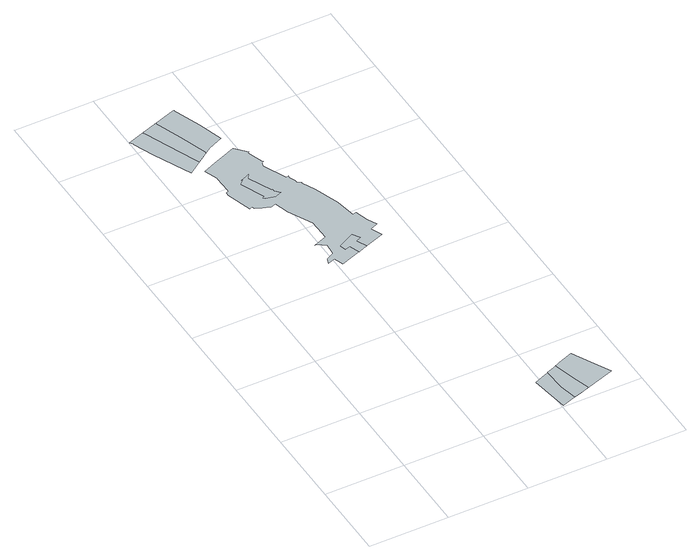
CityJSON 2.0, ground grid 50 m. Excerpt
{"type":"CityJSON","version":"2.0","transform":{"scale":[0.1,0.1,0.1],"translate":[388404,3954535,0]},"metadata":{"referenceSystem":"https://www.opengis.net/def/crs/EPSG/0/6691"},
"CityObjects":{
"object1":{"type":"GenericCityObject","attributes":{"prefecture":"13","disasterType":"1","areaType":"2","zoneNumber":"118001-K005","zoneName":"-","status":"0"},"geometry":[{"type":"MultiSurface","lod":"1","boundaries":[[[0,1,2,3,4,5,6,7,8,9,10,11,12,13]]]}]},
"object2":{"type":"GenericCityObject","attributes":{"prefecture":"13","disasterType":"1","areaType":"1","zoneNumber":"118001-K005","zoneName":"-","status":"0"},"geometry":[{"type":"MultiSurface","lod":"1","boundaries":[[[13,14,15,16,17,18,19,20,21,22,23,24,6,25,26,27,28,29,30,31,32,33]]]}]},
"object3":{"type":"GenericCityObject","attributes":{"prefecture":"13","disasterType":"1","areaType":"2","zoneNumber":"118001-K006","zoneName":"-","status":"0"},"geometry":[{"type":"MultiSurface","lod":"1","boundaries":[[[34,35,36,37,38,39,40,41,42,43,44,45,46,47,48,49]]]}]},
"object4":{"type":"GenericCityObject","attributes":{"prefecture":"13","disasterType":"1","areaType":"2","zoneNumber":"118001-K006","zoneName":"-","status":"0"},"geometry":[{"type":"MultiSurface","lod":"1","boundaries":[[[50,51,52,53,54,55,56,57,58,59]]]}]},
"object5":{"type":"GenericCityObject","attributes":{"prefecture":"13","disasterType":"1","areaType":"2","zoneNumber":"118001-K007","zoneName":"-","status":"0"},"geometry":[{"type":"MultiSurface","lod":"1","boundaries":[[[60,61,62,63,64,65,66,67]]]}]},
"object6":{"type":"GenericCityObject","attributes":{"prefecture":"13","disasterType":"1","areaType":"1","zoneNumber":"118001-K006","zoneName":"-","status":"0"},"geometry":[{"type":"MultiSurface","lod":"1","boundaries":[[[68,69,70,71,72,73,74,75,76,77,78,79,80,81,82,83,84,85,86,87,88,89,90,91,92,93,94,95,96,97,98,99,100,57,101,102,103,104,105,106,107,108,109,110,111,112,113,114,115,116,117,118,119,120]]]}]},
"object7":{"type":"GenericCityObject","attributes":{"prefecture":"13","disasterType":"1","areaType":"1","zoneNumber":"118001-K007","zoneName":"-","status":"0"},"geometry":[{"type":"MultiSurface","lod":"1","boundaries":[[[67,121,122,123,124,125,63,126,127,128,129]]]}]}
},
"vertices":[
[330,2819,0],[327,2829,0],[270,3004,0],[215,3147,0],[214,3147,0],[208,3169,0],[172,3157,0],[109,3135,0],[119,3114,0],[173,2977,0],[248,2796,0],[249,2796,0],[260,2770,0],[308,2804,0],
[367,2845,0],[367,2846,0],[369,2846,0],[434,2874,0],[461,2885,0],[414,3043,0],[355,3195,0],[355,3196,0],[350,3218,0],[331,3212,0],[255,3186,0],[97,3131,0],[4,3099,0],[16,3079,0],[16,3078,0],[68,2948,0],[155,2757,0],[155,2756,0],[177,2712,0],[219,2742,0],
[447,2549,0],[428,2540,0],[386,2523,0],[404,2529,0],[368,2493,0],[432,2345,0],[420,2338,0],[427,2326,0],[486,2312,0],[515,2325,0],[528,2330,0],[499,2358,0],[498,2372,0],[495,2372,0],[427,2519,0],[444,2546,0],
[725,1786,0],[697,1830,0],[655,1808,0],[592,1776,0],[604,1737,0],[638,1748,0],[660,1684,0],[699,1698,0],[720,1706,0],[691,1770,0],
[1204,73,0],[1170,190,0],[1134,319,0],[1115,311,0],[1069,292,0],[1078,150,0],[1100,39,0],[1158,58,0],
[556,2594,0],[569,2601,0],[562,2611,0],[532,2708,0],[538,2711,0],[479,2781,0],[386,2744,0],[350,2729,0],[248,2689,0],[279,2601,0],[277,2600,0],[280,2491,0],[277,2476,0],[264,2470,0],[264,2448,0],[312,2292,0],[329,2299,0],[333,2283,0],[375,2265,0],[398,2259,0],[421,2248,0],[453,2260,0],[481,2167,0],[555,2020,0],[559,1885,0],[473,1849,0],[482,1852,0],[533,1817,0],[528,1743,0],[479,1717,0],[464,1680,0],[511,1697,0],[533,1638,0],[747,1716,0],[841,1750,0],[810,1818,0],[860,1841,0],[829,1899,0],[829,1900,0],[817,1940,0],[804,1980,0],[806,1982,0],[782,1974,0],[759,2101,0],[705,2256,0],[665,2344,0],[670,2346,0],[644,2363,0],[645,2379,0],[628,2416,0],[631,2430,0],[615,2424,0],[549,2572,0],
[1286,101,0],[1381,132,0],[1318,256,0],[1260,372,0],[1168,333,0],[971,251,0],[995,114,0],[1010,9,0],[1074,30,0]
]}
